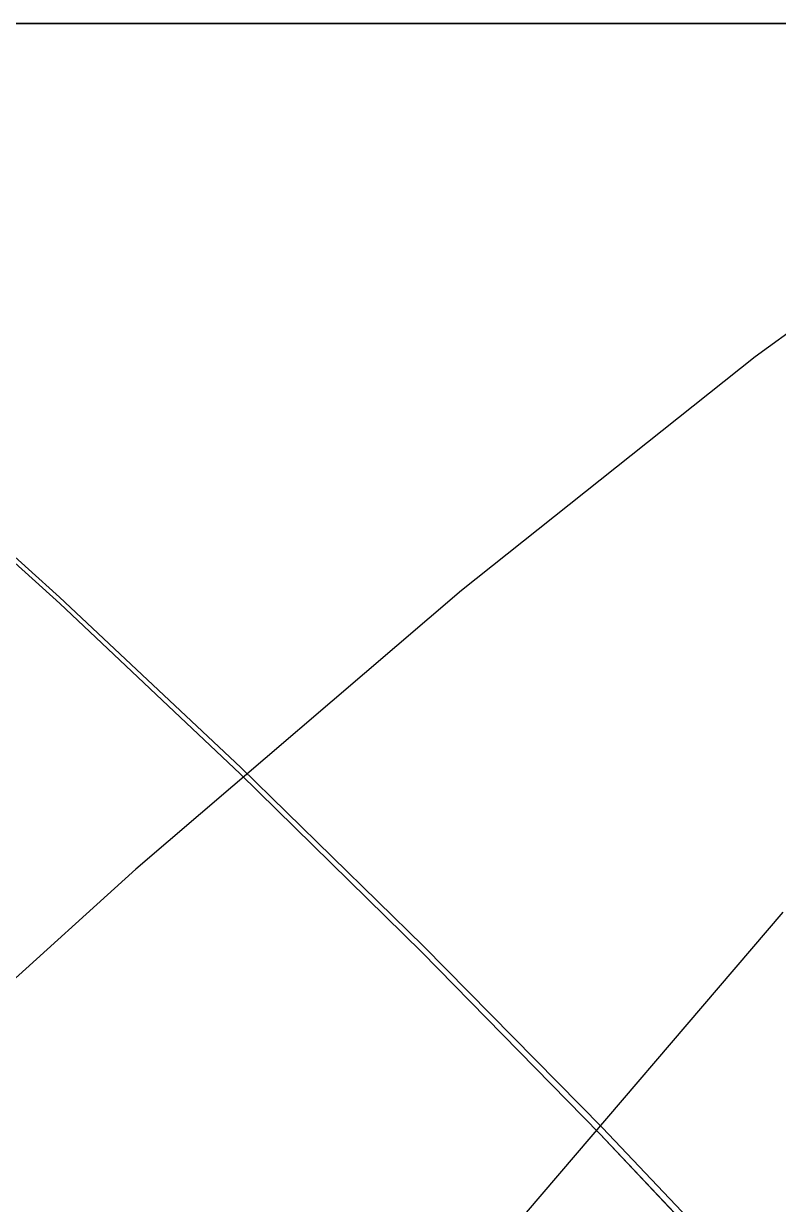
# Model space of a CAD drawing. Extents: x 0 to 141, y -114 to 28.
# Drawn here: x 95.92 to 121.64, y -12.92 to 27.3 of the extents above; entities that cross this region are included whole.
import ezdxf

# ---------------------------------------------------------------- set-up
doc = ezdxf.new("R2010")
doc.units = 0

msp = doc.modelspace()

# ---------------------------------------------------------------- linework, layer by layer
at = {"layer": 'Layer 1'}
for p, q in [((141.111, 27.2993), (0, 27.2993)), ((141.111, 27.2993), (0, 27.2993)), ((141.111, 27.2993), (0, 27.2993)), ((141.111, 27.2993), (0, 27.2993)), ((141.111, 27.2993), (0, 27.2993)), ((141.111, 27.2993), (0, 27.2993)), ((141.111, 27.2993), (0, 27.2993)), ((141.111, 27.2993), (0, 27.2993)), ((141.111, 27.2993), (0, 27.2993)), ((141.111, 27.2993), (0, 27.2993)), ((141.111, 27.2993), (0, 27.2993)), ((141.111, 27.2993), (0, 27.2993)), ((141.111, 27.2993), (0, 27.2993)), ((141.111, 27.2993), (0, 27.2993)), ((141.111, 27.2993), (0, 27.2993)), ((141.111, 27.2993), (0, 27.2993)), ((141.111, 27.2993), (0, 27.2993)), ((141.111, 27.2993), (0, 27.2993)), ((141.111, 27.2993), (0, 27.2993)), ((141.111, 27.2993), (0, 27.2993)), ((141.111, 27.2993), (0, 27.2993)), ((141.111, 27.2993), (0, 27.2993)), ((141.111, 27.2993), (0, 27.2993)), ((141.111, 27.2993), (0, 27.2993)), ((141.111, 27.2993), (0, 27.2993)), ((141.111, 27.2993), (0, 27.2993)), ((141.111, 27.2993), (0, 27.2993)), ((141.111, 27.2993), (0, 27.2993)), ((141.111, 27.2993), (0, 27.2993)), ((141.111, 27.2993), (0, 27.2993)), ((141.111, 27.2993), (0, 27.2993)), ((141.111, 27.2993), (0, 27.2993)), ((141.111, 27.2993), (0, 27.2993)), ((141.111, 27.2993), (0, 27.2993)), ((141.111, 27.2993), (0, 27.2993)), ((141.111, 27.2993), (0, 27.2993)), ((141.111, 27.2993), (0, 27.2993)), ((141.111, 27.2993), (0, 27.2993)), ((70.5555, 27.2993), (141.111, 27.2993)), ((70.5555, 27.2993), (141.111, 27.2993)), ((70.5555, 27.2993), (141.111, 27.2993)), ((70.5555, 27.2993), (141.111, 27.2993)), ((70.5555, 27.2993), (141.111, 27.2993)), ((70.5555, 27.2993), (141.111, 27.2993)), ((70.5555, 27.2993), (141.111, 27.2993)), ((70.5555, 27.2993), (141.111, 27.2993)), ((70.5555, 27.2993), (141.111, 27.2993)), ((70.5555, 27.2993), (141.111, 27.2993)), ((70.5555, 27.2993), (141.111, 27.2993)), ((70.5555, 27.2993), (141.111, 27.2993)), ((70.5555, 27.2993), (141.111, 27.2993)), ((70.5555, 27.2993), (141.111, 27.2993)), ((70.5555, 27.2993), (141.111, 27.2993)), ((70.5555, 27.2993), (141.111, 27.2993)), ((70.5555, 27.2993), (141.111, 27.2993)), ((70.5555, 27.2993), (141.111, 27.2993)), ((70.5555, 27.2993), (141.111, 27.2993)), ((70.5555, 27.2993), (141.111, 27.2993)), ((70.5555, 27.2993), (141.111, 27.2993)), ((70.5555, 27.2993), (141.111, 27.2993)), ((70.5555, 27.2993), (141.111, 27.2993)), ((70.5555, 27.2993), (141.111, 27.2993)), ((70.5555, 27.2993), (141.111, 27.2993)), ((70.5555, 27.2993), (141.111, 27.2993)), ((70.5555, 27.2993), (141.111, 27.2993)), ((70.5555, 27.2993), (141.111, 27.2993)), ((70.5555, 27.2993), (141.111, 27.2993)), ((70.5555, 27.2993), (141.111, 27.2993)), ((70.5555, 27.2993), (141.111, 27.2993)), ((70.5555, 27.2993), (141.111, 27.2993)), ((70.5555, 27.2993), (141.111, 27.2993)), ((70.5555, 27.2993), (141.111, 27.2993)), ((70.5555, 27.2993), (141.111, 27.2993)), ((70.5555, 27.2993), (141.111, 27.2993)), ((70.5555, 27.2993), (141.111, 27.2993)), ((70.5555, 27.2993), (141.111, 27.2993)), ((70.5555, 27.2993), (141.111, 27.2993)), ((70.5555, 27.2993), (141.111, 27.2993)), ((70.5555, 27.2993), (141.111, 27.2993)), ((70.5555, 27.2993), (141.111, 27.2993)), ((70.5555, 27.2993), (141.111, 27.2993)), ((70.5555, 27.2993), (141.111, 27.2993)), ((70.5555, 27.2993), (141.111, 27.2993)), ((70.5555, 27.2993), (141.111, 27.2993)), ((70.5555, 27.2993), (141.111, 27.2993)), ((70.5555, 27.2993), (141.111, 27.2993)), ((70.5555, 27.2993), (141.111, 27.2993)), ((70.5555, 27.2993), (141.111, 27.2993)), ((70.5555, 27.2993), (141.111, 27.2993)), ((70.5555, 27.2993), (141.111, 27.2993)), ((70.5555, 27.2993), (141.111, 27.2993)), ((70.5555, 27.2993), (141.111, 27.2993)), ((70.5555, 27.2993), (141.111, 27.2993)), ((70.5555, 27.2993), (141.111, 27.2993)), ((70.5555, 27.2993), (141.111, 27.2993)), ((70.5555, 27.2993), (141.111, 27.2993)), ((70.5555, 27.2993), (141.111, 27.2993)), ((70.5555, 27.2993), (141.111, 27.2993)), ((70.5555, 27.2993), (141.111, 27.2993)), ((70.5555, 27.2993), (141.111, 27.2993)), ((70.5555, 27.2993), (141.111, 27.2993)), ((70.5555, 27.2993), (141.111, 27.2993)), ((70.5555, 27.2993), (141.111, 27.2993)), ((70.5555, 27.2993), (141.111, 27.2993)), ((70.5555, 27.2993), (141.111, 27.2993)), ((70.5555, 27.2993), (141.111, 27.2993)), ((70.5555, 27.2993), (141.111, 27.2993)), ((70.5555, 27.2993), (141.111, 27.2993)), ((70.5555, 27.2993), (141.111, 27.2993)), ((125.350647, 19.244622), (120.853773, 15.946417)), ((125.350647, 19.244622), (120.853773, 15.946417)), ((125.350647, 19.244622), (120.853773, 15.946417)), ((125.350647, 19.244622), (120.853773, 15.946417)), ((125.350647, 19.244622), (120.853773, 15.946417)), ((125.350647, 19.244622), (120.853773, 15.946417)), ((125.350647, 19.244622), (120.853773, 15.946417)), ((125.350647, 19.244622), (120.853773, 15.946417)), ((125.350647, 19.244622), (120.853773, 15.946417)), ((125.350647, 19.244622), (120.853773, 15.946417)), ((125.350647, 19.244622), (120.853773, 15.946417)), ((125.350647, 19.244622), (120.853773, 15.946417)), ((125.350647, 19.244622), (120.853773, 15.946417)), ((125.350647, 19.244622), (120.853773, 15.946417)), ((125.350647, 19.244622), (120.853773, 15.946417)), ((125.350647, 19.244622), (120.853773, 15.946417)), ((125.350647, 19.244622), (120.853773, 15.946417)), ((125.350647, 19.244622), (120.853773, 15.946417)), ((125.350647, 19.244622), (120.853773, 15.946417)), ((125.350647, 19.244622), (120.853773, 15.946417)), ((125.350647, 19.244622), (120.853773, 15.946417)), ((125.350647, 19.244622), (120.853773, 15.946417)), ((125.350647, 19.244622), (120.853773, 15.946417)), ((125.350647, 19.244622), (120.853773, 15.946417)), ((125.350647, 19.244622), (120.853773, 15.946417)), ((125.350647, 19.244622), (120.853773, 15.946417)), ((125.350647, 19.244622), (120.853773, 15.946417)), ((125.350647, 19.244622), (120.853773, 15.946417)), ((120.853773, 15.946417), (110.843016, 7.990527)), ((120.853773, 15.946417), (110.843016, 7.990527)), ((120.853773, 15.946417), (110.843016, 7.990527)), ((120.853773, 15.946417), (110.843016, 7.990527)), ((120.853773, 15.946417), (110.843016, 7.990527)), ((120.853773, 15.946417), (110.843016, 7.990527)), ((120.853773, 15.946417), (110.843016, 7.990527)), ((120.853773, 15.946417), (110.843016, 7.990527)), ((120.853773, 15.946417), (110.843016, 7.990527)), ((120.853773, 15.946417), (110.843016, 7.990527)), ((120.853773, 15.946417), (110.843016, 7.990527)), ((120.853773, 15.946417), (110.843016, 7.990527)), ((120.853773, 15.946417), (110.843016, 7.990527)), ((120.853773, 15.946417), (110.843016, 7.990527)), ((120.853773, 15.946417), (110.843016, 7.990527)), ((120.853773, 15.946417), (110.843016, 7.990527)), ((120.853773, 15.946417), (110.843016, 7.990527)), ((120.853773, 15.946417), (110.843016, 7.990527)), ((120.853773, 15.946417), (110.843016, 7.990527)), ((120.853773, 15.946417), (110.843016, 7.990527)), ((120.853773, 15.946417), (110.843016, 7.990527)), ((120.853773, 15.946417), (110.843016, 7.990527)), ((120.853773, 15.946417), (110.843016, 7.990527)), ((120.853773, 15.946417), (110.843016, 7.990527)), ((120.853773, 15.946417), (110.843016, 7.990527)), ((120.853773, 15.946417), (110.843016, 7.990527)), ((120.853773, 15.946417), (110.843016, 7.990527)), ((120.853773, 15.946417), (110.843016, 7.990527)), ((91.193567, 13.120012), (97.14924, 7.761883)), ((91.235081, 12.897203), (97.15956, 7.543658)), ((91.235081, 12.897203), (97.15956, 7.543658)), ((91.235081, 12.897203), (97.15956, 7.543658)), ((91.235081, 12.897203), (97.15956, 7.543658)), ((91.235081, 12.897203), (97.15956, 7.543658)), ((91.235081, 12.897203), (97.15956, 7.543658)), ((91.235081, 12.897203), (97.15956, 7.543658)), ((91.235081, 12.897203), (97.15956, 7.543658)), ((91.235081, 12.897203), (97.15956, 7.543658)), ((91.235081, 12.897203), (97.15956, 7.543658)), ((91.235081, 12.897203), (97.15956, 7.543658)), ((91.235081, 12.897203), (97.15956, 7.543658)), ((91.235081, 12.897203), (97.15956, 7.543658)), ((91.235081, 12.897203), (97.15956, 7.543658)), ((91.235081, 12.897203), (97.15956, 7.543658)), ((91.235081, 12.897203), (97.15956, 7.543658)), ((91.235081, 12.897203), (97.15956, 7.543658)), ((91.235081, 12.897203), (97.15956, 7.543658)), ((91.235081, 12.897203), (97.15956, 7.543658)), ((91.235081, 12.897203), (97.15956, 7.543658)), ((91.235081, 12.897203), (97.15956, 7.543658)), ((91.235081, 12.897203), (97.15956, 7.543658)), ((91.235081, 12.897203), (97.15956, 7.543658)), ((91.235081, 12.897203), (97.15956, 7.543658)), ((91.235081, 12.897203), (97.15956, 7.543658)), ((91.235081, 12.897203), (97.15956, 7.543658)), ((91.236165, 12.897244), (97.160502, 7.543711)), ((91.236165, 12.897244), (97.160502, 7.543711)), ((91.236165, 12.897244), (97.160502, 7.543711)), ((91.236165, 12.897244), (97.160502, 7.543711)), ((91.236165, 12.897244), (97.160502, 7.543711)), ((91.236165, 12.897244), (97.160502, 7.543711)), ((91.236165, 12.897244), (97.160502, 7.543711)), ((91.236165, 12.897244), (97.160502, 7.543711)), ((91.236165, 12.897244), (97.160502, 7.543711)), ((91.236165, 12.897244), (97.160502, 7.543711)), ((91.236165, 12.897244), (97.160502, 7.543711)), ((91.236165, 12.897244), (97.160502, 7.543711)), ((91.236165, 12.897244), (97.160502, 7.543711)), ((91.236165, 12.897244), (97.160502, 7.543711)), ((91.236165, 12.897244), (97.160502, 7.543711)), ((91.236165, 12.897244), (97.160502, 7.543711)), ((91.236165, 12.897244), (97.160502, 7.543711)), ((91.236165, 12.897244), (97.160502, 7.543711)), ((91.236165, 12.897244), (97.160502, 7.543711)), ((91.236165, 12.897244), (97.160502, 7.543711)), ((91.236165, 12.897244), (97.160502, 7.543711)), ((91.236165, 12.897244), (97.160502, 7.543711)), ((91.236165, 12.897244), (97.160502, 7.543711)), ((91.236165, 12.897244), (97.160502, 7.543711)), ((91.236165, 12.897244), (97.160502, 7.543711)), ((91.236165, 12.897244), (97.160502, 7.543711)), ((91.236165, 12.897244), (97.160502, 7.543711)), ((91.236165, 12.897244), (97.160502, 7.543711)), ((91.236165, 12.897244), (97.160502, 7.543711)), ((91.236165, 12.897244), (97.160502, 7.543711)), ((91.236165, 12.897244), (97.160502, 7.543711)), ((91.236165, 12.897244), (97.160502, 7.543711)), ((91.236165, 12.897244), (97.160502, 7.543711)), ((91.236519, 12.897203), (97.160854, 7.543658)), ((91.236519, 12.897203), (97.160854, 7.543658)), ((91.236519, 12.897203), (97.160854, 7.543658)), ((91.236519, 12.897203), (97.160854, 7.543658)), ((91.236519, 12.897203), (97.160854, 7.543658)), ((91.236519, 12.897203), (97.160854, 7.543658)), ((91.236519, 12.897203), (97.160854, 7.543658)), ((91.236519, 12.897203), (97.160854, 7.543658)), ((91.236519, 12.897203), (97.160854, 7.543658)), ((91.236519, 12.897203), (97.160854, 7.543658)), ((91.236519, 12.897203), (97.160854, 7.543658)), ((91.236519, 12.897203), (97.160854, 7.543658)), ((91.236519, 12.897203), (97.160854, 7.543658)), ((91.236519, 12.897203), (97.160854, 7.543658)), ((91.236519, 12.897203), (97.160854, 7.543658)), ((91.236519, 12.897203), (97.160854, 7.543658)), ((91.236519, 12.897203), (97.160854, 7.543658)), ((91.236519, 12.897203), (97.160854, 7.543658)), ((91.236519, 12.897203), (97.160854, 7.543658)), ((91.236519, 12.897203), (97.160854, 7.543658)), ((91.236519, 12.897203), (97.160854, 7.543658)), ((91.236519, 12.897203), (97.160854, 7.543658)), ((91.236519, 12.897203), (97.160854, 7.543658)), ((91.236519, 12.897203), (97.160854, 7.543658)), ((91.236519, 12.897203), (97.160854, 7.543658)), ((91.236519, 12.897203), (97.160854, 7.543658)), ((91.236519, 12.897203), (97.160854, 7.543658)), ((91.236519, 12.897203), (97.160854, 7.543658)), ((91.236519, 12.897203), (97.160854, 7.543658)), ((91.236519, 12.897203), (97.160854, 7.543658)), ((91.236519, 12.897203), (97.160854, 7.543658)), ((91.236519, 12.897203), (97.160854, 7.543658)), ((91.236519, 12.897203), (97.160854, 7.543658)), ((91.236519, 12.897203), (97.160854, 7.543658)), ((91.236519, 12.897203), (97.160854, 7.543658)), ((91.236519, 12.897203), (97.160854, 7.543658)), ((91.236519, 12.897203), (97.160854, 7.543658)), ((91.236519, 12.897203), (97.160854, 7.543658)), ((91.236519, 12.897203), (97.160854, 7.543658)), ((91.236519, 12.897203), (97.160854, 7.543658)), ((97.14924, 7.761883), (103.320712, 1.961485)), ((110.843016, 7.990527), (99.749405, -1.504846)), ((110.843016, 7.990527), (99.749405, -1.504846)), ((110.843016, 7.990527), (99.749405, -1.504846)), ((110.843016, 7.990527), (99.749405, -1.504846)), ((110.843016, 7.990527), (99.749405, -1.504846)), ((110.843016, 7.990527), (99.749405, -1.504846)), ((110.843016, 7.990527), (99.749405, -1.504846)), ((110.843016, 7.990527), (99.749405, -1.504846)), ((110.843016, 7.990527), (99.749405, -1.504846)), ((110.843016, 7.990527), (99.749405, -1.504846)), ((110.843016, 7.990527), (99.749405, -1.504846)), ((110.843016, 7.990527), (99.749405, -1.504846)), ((110.843016, 7.990527), (99.749405, -1.504846)), ((110.843016, 7.990527), (99.749405, -1.504846)), ((110.843016, 7.990527), (99.749405, -1.504846)), ((110.843016, 7.990527), (99.749405, -1.504846)), ((110.843016, 7.990527), (99.749405, -1.504846)), ((110.843016, 7.990527), (99.749405, -1.504846)), ((110.843016, 7.990527), (99.749405, -1.504846)), ((110.843016, 7.990527), (99.749405, -1.504846)), ((110.843016, 7.990527), (99.749405, -1.504846)), ((110.843016, 7.990527), (99.749405, -1.504846)), ((110.843016, 7.990527), (99.749405, -1.504846)), ((110.843016, 7.990527), (99.749405, -1.504846)), ((110.843016, 7.990527), (99.749405, -1.504846)), ((110.843016, 7.990527), (99.749405, -1.504846)), ((110.843016, 7.990527), (99.749405, -1.504846)), ((110.843016, 7.990527), (99.749405, -1.504846)), ((97.15956, 7.543658), (103.297679, 1.748163)), ((97.15956, 7.543658), (103.297679, 1.748163)), ((97.15956, 7.543658), (103.297679, 1.748163)), ((97.15956, 7.543658), (103.297679, 1.748163)), ((97.15956, 7.543658), (103.297679, 1.748163)), ((97.15956, 7.543658), (103.297679, 1.748163)), ((97.15956, 7.543658), (103.297679, 1.748163)), ((97.15956, 7.543658), (103.297679, 1.748163)), ((97.15956, 7.543658), (103.297679, 1.748163)), ((97.15956, 7.543658), (103.297679, 1.748163)), ((97.15956, 7.543658), (103.297679, 1.748163)), ((97.15956, 7.543658), (103.297679, 1.748163)), ((97.15956, 7.543658), (103.297679, 1.748163)), ((97.15956, 7.543658), (103.297679, 1.748163)), ((97.15956, 7.543658), (103.297679, 1.748163)), ((97.15956, 7.543658), (103.297679, 1.748163)), ((97.15956, 7.543658), (103.297679, 1.748163)), ((97.15956, 7.543658), (103.297679, 1.748163)), ((97.15956, 7.543658), (103.297679, 1.748163)), ((97.15956, 7.543658), (103.297679, 1.748163)), ((97.15956, 7.543658), (103.297679, 1.748163)), ((97.15956, 7.543658), (103.297679, 1.748163)), ((97.15956, 7.543658), (103.297679, 1.748163)), ((97.15956, 7.543658), (103.297679, 1.748163)), ((97.15956, 7.543658), (103.297679, 1.748163)), ((97.15956, 7.543658), (103.297679, 1.748163)), ((97.160502, 7.543711), (103.29848, 1.748227)), ((97.160502, 7.543711), (103.29848, 1.748227)), ((97.160502, 7.543711), (103.29848, 1.748227)), ((97.160502, 7.543711), (103.29848, 1.748227)), ((97.160502, 7.543711), (103.29848, 1.748227)), ((97.160502, 7.543711), (103.29848, 1.748227)), ((97.160502, 7.543711), (103.29848, 1.748227)), ((97.160502, 7.543711), (103.29848, 1.748227)), ((97.160502, 7.543711), (103.29848, 1.748227)), ((97.160502, 7.543711), (103.29848, 1.748227)), ((97.160502, 7.543711), (103.29848, 1.748227)), ((97.160502, 7.543711), (103.29848, 1.748227)), ((97.160502, 7.543711), (103.29848, 1.748227)), ((97.160502, 7.543711), (103.29848, 1.748227)), ((97.160502, 7.543711), (103.29848, 1.748227)), ((97.160502, 7.543711), (103.29848, 1.748227)), ((97.160502, 7.543711), (103.29848, 1.748227)), ((97.160502, 7.543711), (103.29848, 1.748227)), ((97.160502, 7.543711), (103.29848, 1.748227)), ((97.160502, 7.543711), (103.29848, 1.748227)), ((97.160502, 7.543711), (103.29848, 1.748227)), ((97.160502, 7.543711), (103.29848, 1.748227)), ((97.160502, 7.543711), (103.29848, 1.748227)), ((97.160502, 7.543711), (103.29848, 1.748227)), ((97.160502, 7.543711), (103.29848, 1.748227)), ((97.160502, 7.543711), (103.29848, 1.748227)), ((97.160502, 7.543711), (103.29848, 1.748227)), ((97.160502, 7.543711), (103.29848, 1.748227)), ((97.160502, 7.543711), (103.29848, 1.748227)), ((97.160502, 7.543711), (103.29848, 1.748227)), ((97.160502, 7.543711), (103.29848, 1.748227)), ((97.160502, 7.543711), (103.29848, 1.748227)), ((97.160502, 7.543711), (103.29848, 1.748227)), ((97.160854, 7.543658), (103.298812, 1.748163)), ((97.160854, 7.543658), (103.298812, 1.748163)), ((97.160854, 7.543658), (103.298812, 1.748163)), ((97.160854, 7.543658), (103.298812, 1.748163)), ((97.160854, 7.543658), (103.298812, 1.748163)), ((97.160854, 7.543658), (103.298812, 1.748163)), ((97.160854, 7.543658), (103.298812, 1.748163)), ((97.160854, 7.543658), (103.298812, 1.748163)), ((97.160854, 7.543658), (103.298812, 1.748163)), ((97.160854, 7.543658), (103.298812, 1.748163)), ((97.160854, 7.543658), (103.298812, 1.748163)), ((97.160854, 7.543658), (103.298812, 1.748163)), ((97.160854, 7.543658), (103.298812, 1.748163)), ((97.160854, 7.543658), (103.298812, 1.748163)), ((97.160854, 7.543658), (103.298812, 1.748163)), ((97.160854, 7.543658), (103.298812, 1.748163)), ((97.160854, 7.543658), (103.298812, 1.748163)), ((97.160854, 7.543658), (103.298812, 1.748163)), ((97.160854, 7.543658), (103.298812, 1.748163)), ((97.160854, 7.543658), (103.298812, 1.748163)), ((97.160854, 7.543658), (103.298812, 1.748163)), ((97.160854, 7.543658), (103.298812, 1.748163)), ((97.160854, 7.543658), (103.298812, 1.748163)), ((97.160854, 7.543658), (103.298812, 1.748163)), ((97.160854, 7.543658), (103.298812, 1.748163)), ((97.160854, 7.543658), (103.298812, 1.748163)), ((97.160854, 7.543658), (103.298812, 1.748163)), ((97.160854, 7.543658), (103.298812, 1.748163)), ((97.160854, 7.543658), (103.298812, 1.748163)), ((97.160854, 7.543658), (103.298812, 1.748163)), ((97.160854, 7.543658), (103.298812, 1.748163)), ((97.160854, 7.543658), (103.298812, 1.748163)), ((97.160854, 7.543658), (103.298812, 1.748163)), ((97.160854, 7.543658), (103.298812, 1.748163)), ((97.160854, 7.543658), (103.298812, 1.748163)), ((97.160854, 7.543658), (103.298812, 1.748163)), ((97.160854, 7.543658), (103.298812, 1.748163)), ((97.160854, 7.543658), (103.298812, 1.748163)), ((97.160854, 7.543658), (103.298812, 1.748163)), ((97.160854, 7.543658), (103.298812, 1.748163)), ((103.297679, 1.748163), (109.485537, -4.325387)), ((103.297679, 1.748163), (109.485537, -4.325387)), ((103.297679, 1.748163), (109.485537, -4.325387)), ((103.297679, 1.748163), (109.485537, -4.325387)), ((103.297679, 1.748163), (109.485537, -4.325387)), ((103.297679, 1.748163), (109.485537, -4.325387)), ((103.297679, 1.748163), (109.485537, -4.325387)), ((103.297679, 1.748163), (109.485537, -4.325387)), ((103.297679, 1.748163), (109.485537, -4.325387)), ((103.297679, 1.748163), (109.485537, -4.325387)), ((103.297679, 1.748163), (109.485537, -4.325387)), ((103.297679, 1.748163), (109.485537, -4.325387)), ((103.297679, 1.748163), (109.485537, -4.325387)), ((103.297679, 1.748163), (109.485537, -4.325387)), ((103.297679, 1.748163), (109.485537, -4.325387)), ((103.297679, 1.748163), (109.485537, -4.325387)), ((103.297679, 1.748163), (109.485537, -4.325387)), ((103.297679, 1.748163), (109.485537, -4.325387)), ((103.297679, 1.748163), (109.485537, -4.325387)), ((103.297679, 1.748163), (109.485537, -4.325387)), ((103.297679, 1.748163), (109.485537, -4.325387)), ((103.297679, 1.748163), (109.485537, -4.325387)), ((103.297679, 1.748163), (109.485537, -4.325387)), ((103.297679, 1.748163), (109.485537, -4.325387)), ((103.297679, 1.748163), (109.485537, -4.325387)), ((103.297679, 1.748163), (109.485537, -4.325387)), ((103.29848, 1.748227), (109.4862, -4.325313)), ((103.29848, 1.748227), (109.4862, -4.325313)), ((103.29848, 1.748227), (109.4862, -4.325313)), ((103.29848, 1.748227), (109.4862, -4.325313)), ((103.29848, 1.748227), (109.4862, -4.325313)), ((103.29848, 1.748227), (109.4862, -4.325313)), ((103.29848, 1.748227), (109.4862, -4.325313)), ((103.29848, 1.748227), (109.4862, -4.325313)), ((103.29848, 1.748227), (109.4862, -4.325313)), ((103.29848, 1.748227), (109.4862, -4.325313)), ((103.29848, 1.748227), (109.4862, -4.325313)), ((103.29848, 1.748227), (109.4862, -4.325313)), ((103.29848, 1.748227), (109.4862, -4.325313)), ((103.29848, 1.748227), (109.4862, -4.325313)), ((103.29848, 1.748227), (109.4862, -4.325313)), ((103.29848, 1.748227), (109.4862, -4.325313)), ((103.29848, 1.748227), (109.4862, -4.325313)), ((103.29848, 1.748227), (109.4862, -4.325313)), ((103.29848, 1.748227), (109.4862, -4.325313)), ((103.29848, 1.748227), (109.4862, -4.325313)), ((103.29848, 1.748227), (109.4862, -4.325313)), ((103.29848, 1.748227), (109.4862, -4.325313)), ((103.29848, 1.748227), (109.4862, -4.325313)), ((103.29848, 1.748227), (109.4862, -4.325313)), ((103.29848, 1.748227), (109.4862, -4.325313)), ((103.29848, 1.748227), (109.4862, -4.325313)), ((103.29848, 1.748227), (109.4862, -4.325313)), ((103.29848, 1.748227), (109.4862, -4.325313)), ((103.29848, 1.748227), (109.4862, -4.325313)), ((103.29848, 1.748227), (109.4862, -4.325313)), ((103.29848, 1.748227), (109.4862, -4.325313)), ((103.29848, 1.748227), (109.4862, -4.325313)), ((103.29848, 1.748227), (109.4862, -4.325313)), ((103.298812, 1.748163), (109.4865, -4.325387)), ((103.298812, 1.748163), (109.4865, -4.325387)), ((103.298812, 1.748163), (109.4865, -4.325387)), ((103.298812, 1.748163), (109.4865, -4.325387)), ((103.298812, 1.748163), (109.4865, -4.325387)), ((103.298812, 1.748163), (109.4865, -4.325387)), ((103.298812, 1.748163), (109.4865, -4.325387)), ((103.298812, 1.748163), (109.4865, -4.325387)), ((103.298812, 1.748163), (109.4865, -4.325387)), ((103.298812, 1.748163), (109.4865, -4.325387)), ((103.298812, 1.748163), (109.4865, -4.325387)), ((103.298812, 1.748163), (109.4865, -4.325387)), ((103.298812, 1.748163), (109.4865, -4.325387)), ((103.298812, 1.748163), (109.4865, -4.325387)), ((103.298812, 1.748163), (109.4865, -4.325387)), ((103.298812, 1.748163), (109.4865, -4.325387)), ((103.298812, 1.748163), (109.4865, -4.325387)), ((103.298812, 1.748163), (109.4865, -4.325387)), ((103.298812, 1.748163), (109.4865, -4.325387)), ((103.298812, 1.748163), (109.4865, -4.325387)), ((103.298812, 1.748163), (109.4865, -4.325387)), ((103.298812, 1.748163), (109.4865, -4.325387)), ((103.298812, 1.748163), (109.4865, -4.325387)), ((103.298812, 1.748163), (109.4865, -4.325387)), ((103.298812, 1.748163), (109.4865, -4.325387)), ((103.298812, 1.748163), (109.4865, -4.325387)), ((103.298812, 1.748163), (109.4865, -4.325387)), ((103.298812, 1.748163), (109.4865, -4.325387)), ((103.298812, 1.748163), (109.4865, -4.325387)), ((103.298812, 1.748163), (109.4865, -4.325387)), ((103.298812, 1.748163), (109.4865, -4.325387)), ((103.298812, 1.748163), (109.4865, -4.325387)), ((103.298812, 1.748163), (109.4865, -4.325387)), ((103.298812, 1.748163), (109.4865, -4.325387)), ((103.298812, 1.748163), (109.4865, -4.325387)), ((103.298812, 1.748163), (109.4865, -4.325387)), ((103.298812, 1.748163), (109.4865, -4.325387)), ((103.298812, 1.748163), (109.4865, -4.325387)), ((103.298812, 1.748163), (109.4865, -4.325387)), ((103.298812, 1.748163), (109.4865, -4.325387)), ((103.320712, 1.961485), (109.543, -4.117125)), ((99.749405, -1.504846), (87.900732, -12.211911)), ((99.749405, -1.504846), (87.900732, -12.211911)), ((99.749405, -1.504846), (87.900732, -12.211911)), ((99.749405, -1.504846), (87.900732, -12.211911)), ((99.749405, -1.504846), (87.900732, -12.211911)), ((99.749405, -1.504846), (87.900732, -12.211911)), ((99.749405, -1.504846), (87.900732, -12.211911)), ((99.749405, -1.504846), (87.900732, -12.211911)), ((99.749405, -1.504846), (87.900732, -12.211911)), ((99.749405, -1.504846), (87.900732, -12.211911)), ((99.749405, -1.504846), (87.900732, -12.211911)), ((99.749405, -1.504846), (87.900732, -12.211911)), ((99.749405, -1.504846), (87.900732, -12.211911)), ((99.749405, -1.504846), (87.900732, -12.211911)), ((99.749405, -1.504846), (87.900732, -12.211911)), ((99.749405, -1.504846), (87.900732, -12.211911)), ((99.749405, -1.504846), (87.900732, -12.211911)), ((99.749405, -1.504846), (87.900732, -12.211911)), ((99.749405, -1.504846), (87.900732, -12.211911)), ((99.749405, -1.504846), (87.900732, -12.211911)), ((99.749405, -1.504846), (87.900732, -12.211911)), ((99.749405, -1.504846), (87.900732, -12.211911)), ((99.749405, -1.504846), (87.900732, -12.211911)), ((99.749405, -1.504846), (87.900732, -12.211911)), ((99.749405, -1.504846), (87.900732, -12.211911)), ((99.749405, -1.504846), (87.900732, -12.211911)), ((99.749405, -1.504846), (87.900732, -12.211911)), ((99.749405, -1.504846), (87.900732, -12.211911)), ((112.306867, -14.062516), (121.802245, -2.968875)), ((112.306867, -14.062516), (121.802245, -2.968875)), ((112.306867, -14.062516), (121.802245, -2.968875)), ((112.306867, -14.062516), (121.802245, -2.968875)), ((112.306867, -14.062516), (121.802245, -2.968875)), ((112.306867, -14.062516), (121.802245, -2.968875)), ((112.306867, -14.062516), (121.802245, -2.968875)), ((112.306867, -14.062516), (121.802245, -2.968875)), ((112.306867, -14.062516), (121.802245, -2.968875)), ((112.306867, -14.062516), (121.802245, -2.968875)), ((112.306867, -14.062516), (121.802245, -2.968875)), ((112.306867, -14.062516), (121.802245, -2.968875)), ((112.306867, -14.062516), (121.802245, -2.968875)), ((112.306867, -14.062516), (121.802245, -2.968875)), ((112.306867, -14.062516), (121.802245, -2.968875)), ((112.306867, -14.062516), (121.802245, -2.968875)), ((112.306867, -14.062516), (121.802245, -2.968875)), ((112.306867, -14.062516), (121.802245, -2.968875)), ((112.306867, -14.062516), (121.802245, -2.968875)), ((112.306867, -14.062516), (121.802245, -2.968875)), ((109.485537, -4.325387), (115.559236, -10.513096)), ((109.485537, -4.325387), (115.559236, -10.513096)), ((109.485537, -4.325387), (115.559236, -10.513096)), ((109.485537, -4.325387), (115.559236, -10.513096)), ((109.485537, -4.325387), (115.559236, -10.513096)), ((109.485537, -4.325387), (115.559236, -10.513096)), ((109.485537, -4.325387), (115.559236, -10.513096)), ((109.485537, -4.325387), (115.559236, -10.513096)), ((109.485537, -4.325387), (115.559236, -10.513096)), ((109.485537, -4.325387), (115.559236, -10.513096)), ((109.485537, -4.325387), (115.559236, -10.513096)), ((109.485537, -4.325387), (115.559236, -10.513096)), ((109.485537, -4.325387), (115.559236, -10.513096)), ((109.485537, -4.325387), (115.559236, -10.513096)), ((109.485537, -4.325387), (115.559236, -10.513096)), ((109.485537, -4.325387), (115.559236, -10.513096)), ((109.485537, -4.325387), (115.559236, -10.513096)), ((109.485537, -4.325387), (115.559236, -10.513096)), ((109.485537, -4.325387), (115.559236, -10.513096)), ((109.485537, -4.325387), (115.559236, -10.513096)), ((109.485537, -4.325387), (115.559236, -10.513096)), ((109.485537, -4.325387), (115.559236, -10.513096)), ((109.485537, -4.325387), (115.559236, -10.513096)), ((109.485537, -4.325387), (115.559236, -10.513096)), ((109.485537, -4.325387), (115.559236, -10.513096)), ((109.485537, -4.325387), (115.559236, -10.513096)), ((109.4862, -4.325313), (115.559766, -10.513013)), ((109.4862, -4.325313), (115.559766, -10.513013)), ((109.4862, -4.325313), (115.559766, -10.513013)), ((109.4862, -4.325313), (115.559766, -10.513013)), ((109.4862, -4.325313), (115.559766, -10.513013)), ((109.4862, -4.325313), (115.559766, -10.513013)), ((109.4862, -4.325313), (115.559766, -10.513013)), ((109.4862, -4.325313), (115.559766, -10.513013)), ((109.4862, -4.325313), (115.559766, -10.513013)), ((109.4862, -4.325313), (115.559766, -10.513013)), ((109.4862, -4.325313), (115.559766, -10.513013)), ((109.4862, -4.325313), (115.559766, -10.513013)), ((109.4862, -4.325313), (115.559766, -10.513013)), ((109.4862, -4.325313), (115.559766, -10.513013)), ((109.4862, -4.325313), (115.559766, -10.513013)), ((109.4862, -4.325313), (115.559766, -10.513013)), ((109.4862, -4.325313), (115.559766, -10.513013)), ((109.4862, -4.325313), (115.559766, -10.513013)), ((109.4862, -4.325313), (115.559766, -10.513013)), ((109.4862, -4.325313), (115.559766, -10.513013)), ((109.4862, -4.325313), (115.559766, -10.513013)), ((109.4862, -4.325313), (115.559766, -10.513013)), ((109.4862, -4.325313), (115.559766, -10.513013)), ((109.4862, -4.325313), (115.559766, -10.513013)), ((109.4862, -4.325313), (115.559766, -10.513013)), ((109.4862, -4.325313), (115.559766, -10.513013)), ((109.4862, -4.325313), (115.559766, -10.513013)), ((109.4862, -4.325313), (115.559766, -10.513013)), ((109.4862, -4.325313), (115.559766, -10.513013)), ((109.4862, -4.325313), (115.559766, -10.513013)), ((109.4862, -4.325313), (115.559766, -10.513013)), ((109.4862, -4.325313), (115.559766, -10.513013)), ((109.4862, -4.325313), (115.559766, -10.513013)), ((109.4865, -4.325387), (115.560024, -10.513096)), ((109.4865, -4.325387), (115.560024, -10.513096)), ((109.4865, -4.325387), (115.560024, -10.513096)), ((109.4865, -4.325387), (115.560024, -10.513096)), ((109.4865, -4.325387), (115.560024, -10.513096)), ((109.4865, -4.325387), (115.560024, -10.513096)), ((109.4865, -4.325387), (115.560024, -10.513096)), ((109.4865, -4.325387), (115.560024, -10.513096)), ((109.4865, -4.325387), (115.560024, -10.513096)), ((109.4865, -4.325387), (115.560024, -10.513096)), ((109.4865, -4.325387), (115.560024, -10.513096)), ((109.4865, -4.325387), (115.560024, -10.513096)), ((109.4865, -4.325387), (115.560024, -10.513096)), ((109.4865, -4.325387), (115.560024, -10.513096)), ((109.4865, -4.325387), (115.560024, -10.513096)), ((109.4865, -4.325387), (115.560024, -10.513096)), ((109.4865, -4.325387), (115.560024, -10.513096)), ((109.4865, -4.325387), (115.560024, -10.513096)), ((109.4865, -4.325387), (115.560024, -10.513096)), ((109.4865, -4.325387), (115.560024, -10.513096)), ((109.4865, -4.325387), (115.560024, -10.513096)), ((109.4865, -4.325387), (115.560024, -10.513096)), ((109.4865, -4.325387), (115.560024, -10.513096)), ((109.4865, -4.325387), (115.560024, -10.513096)), ((109.4865, -4.325387), (115.560024, -10.513096)), ((109.4865, -4.325387), (115.560024, -10.513096)), ((109.4865, -4.325387), (115.560024, -10.513096)), ((109.4865, -4.325387), (115.560024, -10.513096)), ((109.4865, -4.325387), (115.560024, -10.513096)), ((109.4865, -4.325387), (115.560024, -10.513096)), ((109.4865, -4.325387), (115.560024, -10.513096)), ((109.4865, -4.325387), (115.560024, -10.513096)), ((109.4865, -4.325387), (115.560024, -10.513096)), ((109.4865, -4.325387), (115.560024, -10.513096)), ((109.4865, -4.325387), (115.560024, -10.513096)), ((109.4865, -4.325387), (115.560024, -10.513096)), ((109.4865, -4.325387), (115.560024, -10.513096)), ((109.4865, -4.325387), (115.560024, -10.513096)), ((109.4865, -4.325387), (115.560024, -10.513096)), ((109.4865, -4.325387), (115.560024, -10.513096)), ((109.543, -4.117125), (115.651124, -10.309892)), ((115.651124, -10.309892), (121.480104, -16.452761)), ((115.559236, -10.513096), (121.354873, -16.651066)), ((115.559236, -10.513096), (121.354873, -16.651066)), ((115.559236, -10.513096), (121.354873, -16.651066)), ((115.559236, -10.513096), (121.354873, -16.651066)), ((115.559236, -10.513096), (121.354873, -16.651066)), ((115.559236, -10.513096), (121.354873, -16.651066)), ((115.559236, -10.513096), (121.354873, -16.651066)), ((115.559236, -10.513096), (121.354873, -16.651066)), ((115.559236, -10.513096), (121.354873, -16.651066)), ((115.559236, -10.513096), (121.354873, -16.651066)), ((115.559236, -10.513096), (121.354873, -16.651066)), ((115.559236, -10.513096), (121.354873, -16.651066)), ((115.559236, -10.513096), (121.354873, -16.651066)), ((115.559236, -10.513096), (121.354873, -16.651066)), ((115.559236, -10.513096), (121.354873, -16.651066)), ((115.559236, -10.513096), (121.354873, -16.651066)), ((115.559236, -10.513096), (121.354873, -16.651066)), ((115.559236, -10.513096), (121.354873, -16.651066)), ((115.559236, -10.513096), (121.354873, -16.651066)), ((115.559236, -10.513096), (121.354873, -16.651066)), ((115.559236, -10.513096), (121.354873, -16.651066)), ((115.559236, -10.513096), (121.354873, -16.651066)), ((115.559236, -10.513096), (121.354873, -16.651066)), ((115.559236, -10.513096), (121.354873, -16.651066)), ((115.559236, -10.513096), (121.354873, -16.651066)), ((115.559236, -10.513096), (121.354873, -16.651066)), ((115.559766, -10.513013), (121.355279, -16.650978)), ((115.559766, -10.513013), (121.355279, -16.650978)), ((115.559766, -10.513013), (121.355279, -16.650978)), ((115.559766, -10.513013), (121.355279, -16.650978)), ((115.559766, -10.513013), (121.355279, -16.650978)), ((115.559766, -10.513013), (121.355279, -16.650978)), ((115.559766, -10.513013), (121.355279, -16.650978)), ((115.559766, -10.513013), (121.355279, -16.650978)), ((115.559766, -10.513013), (121.355279, -16.650978)), ((115.559766, -10.513013), (121.355279, -16.650978)), ((115.559766, -10.513013), (121.355279, -16.650978)), ((115.559766, -10.513013), (121.355279, -16.650978)), ((115.559766, -10.513013), (121.355279, -16.650978)), ((115.559766, -10.513013), (121.355279, -16.650978)), ((115.559766, -10.513013), (121.355279, -16.650978)), ((115.559766, -10.513013), (121.355279, -16.650978)), ((115.559766, -10.513013), (121.355279, -16.650978)), ((115.559766, -10.513013), (121.355279, -16.650978)), ((115.559766, -10.513013), (121.355279, -16.650978)), ((115.559766, -10.513013), (121.355279, -16.650978)), ((115.559766, -10.513013), (121.355279, -16.650978)), ((115.559766, -10.513013), (121.355279, -16.650978)), ((115.559766, -10.513013), (121.355279, -16.650978)), ((115.559766, -10.513013), (121.355279, -16.650978)), ((115.559766, -10.513013), (121.355279, -16.650978)), ((115.559766, -10.513013), (121.355279, -16.650978)), ((115.559766, -10.513013), (121.355279, -16.650978)), ((115.559766, -10.513013), (121.355279, -16.650978)), ((115.559766, -10.513013), (121.355279, -16.650978)), ((115.559766, -10.513013), (121.355279, -16.650978)), ((115.559766, -10.513013), (121.355279, -16.650978)), ((115.559766, -10.513013), (121.355279, -16.650978)), ((115.559766, -10.513013), (121.355279, -16.650978)), ((115.560024, -10.513096), (121.35549, -16.651066)), ((115.560024, -10.513096), (121.35549, -16.651066)), ((115.560024, -10.513096), (121.35549, -16.651066)), ((115.560024, -10.513096), (121.35549, -16.651066)), ((115.560024, -10.513096), (121.35549, -16.651066)), ((115.560024, -10.513096), (121.35549, -16.651066)), ((115.560024, -10.513096), (121.35549, -16.651066)), ((115.560024, -10.513096), (121.35549, -16.651066)), ((115.560024, -10.513096), (121.35549, -16.651066)), ((115.560024, -10.513096), (121.35549, -16.651066)), ((115.560024, -10.513096), (121.35549, -16.651066)), ((115.560024, -10.513096), (121.35549, -16.651066)), ((115.560024, -10.513096), (121.35549, -16.651066)), ((115.560024, -10.513096), (121.35549, -16.651066)), ((115.560024, -10.513096), (121.35549, -16.651066)), ((115.560024, -10.513096), (121.35549, -16.651066)), ((115.560024, -10.513096), (121.35549, -16.651066)), ((115.560024, -10.513096), (121.35549, -16.651066)), ((115.560024, -10.513096), (121.35549, -16.651066)), ((115.560024, -10.513096), (121.35549, -16.651066)), ((115.560024, -10.513096), (121.35549, -16.651066)), ((115.560024, -10.513096), (121.35549, -16.651066)), ((115.560024, -10.513096), (121.35549, -16.651066)), ((115.560024, -10.513096), (121.35549, -16.651066)), ((115.560024, -10.513096), (121.35549, -16.651066)), ((115.560024, -10.513096), (121.35549, -16.651066)), ((115.560024, -10.513096), (121.35549, -16.651066)), ((115.560024, -10.513096), (121.35549, -16.651066)), ((115.560024, -10.513096), (121.35549, -16.651066)), ((115.560024, -10.513096), (121.35549, -16.651066)), ((115.560024, -10.513096), (121.35549, -16.651066)), ((115.560024, -10.513096), (121.35549, -16.651066)), ((115.560024, -10.513096), (121.35549, -16.651066)), ((115.560024, -10.513096), (121.35549, -16.651066)), ((115.560024, -10.513096), (121.35549, -16.651066)), ((115.560024, -10.513096), (121.35549, -16.651066)), ((115.560024, -10.513096), (121.35549, -16.651066)), ((115.560024, -10.513096), (121.35549, -16.651066)), ((115.560024, -10.513096), (121.35549, -16.651066)), ((115.560024, -10.513096), (121.35549, -16.651066))]:
    msp.add_line(p, q, dxfattribs=at)

doc.saveas('drawing.dxf')
